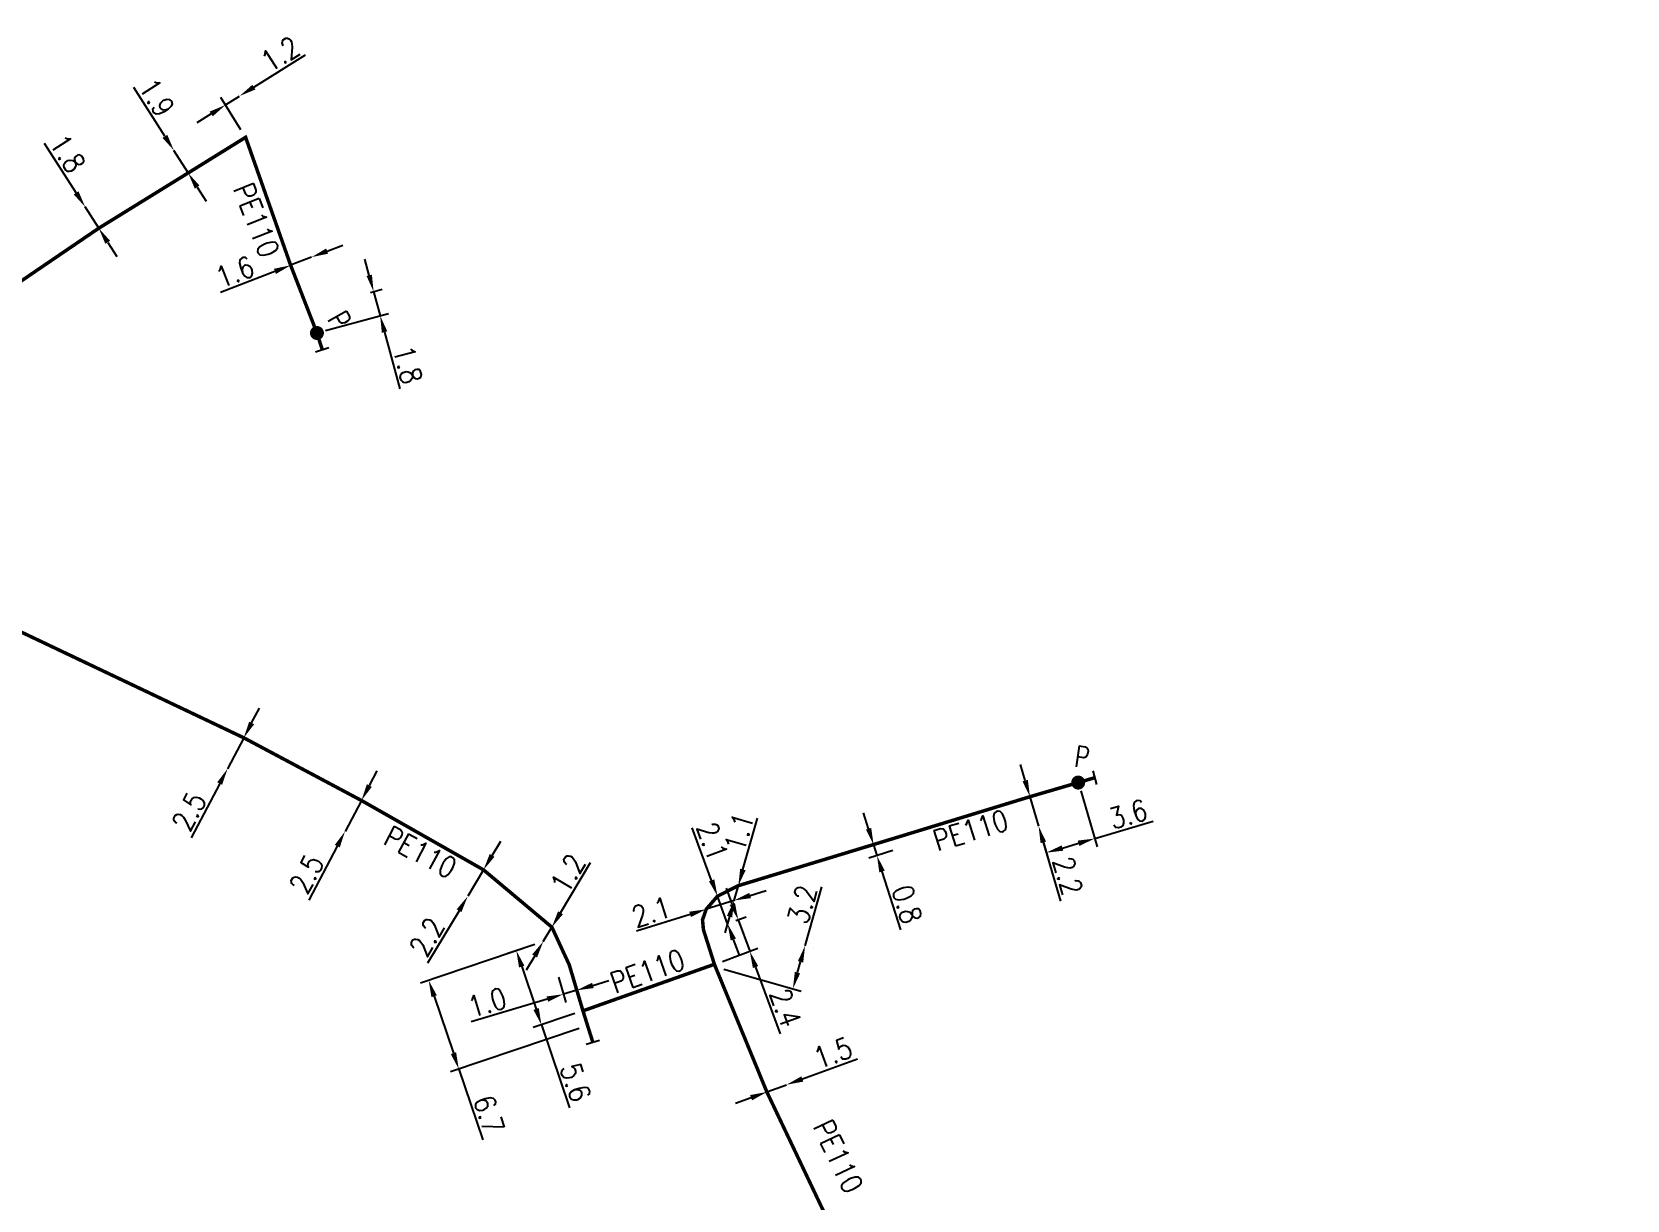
# Model space of a CAD drawing. Header units: millimetres. Extents: x 146997 to 147991, y 130998 to 131775.
# Drawn here: x 147871.7 to 147985.8, y 131100.5 to 131184 of the extents above; entities that cross this region are included whole.
import ezdxf
from ezdxf.enums import TextEntityAlignment as Align

# ---------------------------------------------------------------- set-up
doc = ezdxf.new("R2010")
doc.units = ezdxf.units.MM
doc.header["$PDMODE"] = 34
doc.linetypes.add('L_100_PE', pattern=[14, 10, -1.5, 1, -1.5])
doc.layers.get('0').update_dxf_attribs({"linetype": 'CONTINUOUS'})
doc.layers.get('Defpoints').update_dxf_attribs({"linetype": 'CONTINUOUS'})
for name, color, linetype in [('L_140', 3, 'CONTINUOUS'), ('L_300', 7, 'CONTINUOUS'), ('L_340', 7, 'CONTINUOUS')]:
    doc.layers.add(name, color=color, linetype=linetype)
doc.styles.add('G_ROMANS', font='ROMANS.SHX', dxfattribs={"width": 0.75})
doc.styles.get("Standard").update_dxf_attribs({"font": 'romans.shx', "width": 0.85})
doc.dimstyles.get("Standard").update_dxf_attribs({"dimtxt": 1.5, "dimasz": 1.2, "dimexe": 0.625, "dimexo": 0.625, "dimgap": 0.25, "dimtad": 1, "dimdec": 1, "dimzin": 0, "dimdsep": 46, "dimtxsty": 'Standard', "dimcen": -0.5, "dimadec": 0, "dimazin": 0, "dimtfac": 1, "dimtdec": 1, "dimtmove": 0, "dimatfit": 3, "dimfxl": 0, "dimtolj": 1, "dimtzin": 0, "dimarcsym": 0})

# ---------------------------------------------------------------- blocks, each defined once
blk = doc.blocks.new('L_340_07')
at = {"color": 0, "linetype": 'Continuous', "const_width": 0.25, "flags": 128}
blk.add_lwpolyline([(0, 0), (1.25, 0)], dxfattribs=at)
at = {"color": 0, "linetype": 'Continuous', "flags": 128}
blk.add_lwpolyline([(1.25, -0.5), (1.25, 0.5)], dxfattribs=at)
at = {"color": 0, "linetype": 'Continuous', "width": 0.75, "flags": 3}
for tag, p in [('DEF_LEG', (0.72, -3.47)), ('DEF_COUP', (0.72, -5.97)), ('DEF_TYPE', (0.72, -8.47))]:
    blk.add_attdef(tag, text='', height=1.2, dxfattribs=at).set_placement(p, align=Align.MIDDLE)
blk = doc.blocks.new('L_300_12')
at = {"color": 0, "linetype": 'Continuous', "const_width": 0.497, "flags": 128}
blk.add_lwpolyline([(-0.25, 0, 1), (0.25, 0, 1)], format="xyb", close=True, dxfattribs=at)
at = {"color": 0, "linetype": 'Continuous', "style": 'G_ROMANS', "width": 0.75}
blk.add_text('P', height=1.5, dxfattribs=at).set_placement((0, 1.85), align=Align.MIDDLE)
at = {"color": 0, "linetype": 'Continuous', "width": 0.75, "flags": 3}
for tag, p in [('DEF_LEG', (0, -5)), ('DEF_COUP', (0, -7.5)), ('DEF_TYPE', (0, -10))]:
    blk.add_attdef(tag, text='', height=1.2, dxfattribs=at).set_placement(p, align=Align.MIDDLE)
blk = doc.blocks.new('*D373')
at = {"layer": 'Defpoints', "color": 0, "linetype": 'Continuous', "transparency": 16777216}
for p in [(147925.67, 131108.77), (147925.67, 131108.77), (147924.26, 131108.25)]:
    blk.add_point(p, dxfattribs=at)
at = {"layer": 'L_140', "color": 0, "linetype": 'Continuous', "lineweight": -2, "transparency": 16777216}
for p, q in [((147926.8, 131109.18), (147930.73, 131110.62)), ((147924.26, 131108.25), (147925.67, 131108.77)), ((147923.13, 131107.84), (147922.01, 131107.43))]:
    blk.add_line(p, q, dxfattribs=at)
at = {"layer": 'L_140', "color": 0, "linetype": 'Continuous', "transparency": 16777216}
for points in [[(147926.73, 131109.37), (147926.86, 131108.99), (147925.67, 131108.77)], [(147923.06, 131108.03), (147923.2, 131107.65), (147924.26, 131108.25)]]:
    blk.add_solid(points, dxfattribs=at)
at = {"layer": 'L_140', "color": 0, "linetype": 'Continuous', "transparency": 16777216, "insert": (147928.98, 131111.05), "char_height": 1.5, "attachment_point": 5, "rotation": 20.1337}
blk.add_mtext('\\A1;1.5', dxfattribs=at)
blk = doc.blocks.new('*D374')
at = {"layer": 'Defpoints', "color": 0, "linetype": 'Continuous', "transparency": 16777216}
for p in [(147926.99, 131118.71), (147926.99, 131118.71), (147920.58, 131117.2)]:
    blk.add_point(p, dxfattribs=at)
at = {"layer": 'L_140', "color": 0, "linetype": 'Continuous', "lineweight": -2, "transparency": 16777216}
for p, q in [((147926.99, 131118.71), (147928.19, 131122.92)), ((147926.45, 131116.79), (147926.67, 131117.56)), ((147927.6, 131118.54), (147927.6, 131118.54)), ((147921.18, 131117.03), (147926.72, 131115.46))]:
    blk.add_line(p, q, dxfattribs=at)
at = {"layer": 'L_140', "color": 0, "linetype": 'Continuous', "transparency": 16777216}
for points in [[(147926.48, 131117.61), (147926.86, 131117.5), (147926.99, 131118.71)], [(147926.26, 131116.84), (147926.64, 131116.73), (147926.12, 131115.63)]]:
    blk.add_solid(points, dxfattribs=at)
at = {"layer": 'L_140', "color": 0, "linetype": 'Continuous', "transparency": 16777216, "insert": (147926.79, 131121.66), "char_height": 1.5, "attachment_point": 5, "rotation": 74.1874}
blk.add_mtext('\\A1;3.2', dxfattribs=at)
blk = doc.blocks.new('*D375')
at = {"layer": 'Defpoints', "color": 0, "linetype": 'Continuous', "transparency": 16777216}
for p in [(147919.92, 131121.31), (147921.92, 131121.94), (147921.92, 131121.94)]:
    blk.add_point(p, dxfattribs=at)
at = {"layer": 'L_140', "color": 0, "linetype": 'Continuous', "lineweight": -2, "transparency": 16777216}
for p, q in [((147923.06, 131122.3), (147924.21, 131122.66)), ((147921.92, 131121.94), (147919.92, 131121.31)), ((147918.77, 131120.95), (147914.95, 131119.74))]:
    blk.add_line(p, q, dxfattribs=at)
at = {"layer": 'L_140', "color": 0, "linetype": 'Continuous', "transparency": 16777216}
for points in [[(147923, 131122.49), (147923.12, 131122.11), (147921.92, 131121.94)], [(147918.71, 131121.14), (147918.83, 131120.76), (147919.92, 131121.31)]]:
    blk.add_solid(points, dxfattribs=at)
at = {"layer": 'L_140', "color": 0, "linetype": 'Continuous', "transparency": 16777216, "insert": (147915.99, 131121.12), "char_height": 1.5, "attachment_point": 5, "rotation": 17.4922}
blk.add_mtext('\\A1;2.1', dxfattribs=at)
blk = doc.blocks.new('*D376')
at = {"layer": 'Defpoints', "color": 0, "linetype": 'Continuous', "transparency": 16777216}
for p in [(147922.22, 131123), (147921.92, 131121.94), (147921.92, 131121.94)]:
    blk.add_point(p, dxfattribs=at)
at = {"layer": 'L_140', "color": 0, "linetype": 'Continuous', "lineweight": -2, "transparency": 16777216}
for p, q in [((147922.54, 131124.15), (147923.59, 131127.83)), ((147921.92, 131121.94), (147922.22, 131123)), ((147921.59, 131120.79), (147921.26, 131119.63))]:
    blk.add_line(p, q, dxfattribs=at)
at = {"layer": 'L_140', "color": 0, "linetype": 'Continuous', "transparency": 16777216}
for points in [[(147922.35, 131124.21), (147922.74, 131124.1), (147922.22, 131123)], [(147921.4, 131120.84), (147921.78, 131120.73), (147921.92, 131121.94)]]:
    blk.add_solid(points, dxfattribs=at)
at = {"layer": 'L_140', "color": 0, "linetype": 'Continuous', "transparency": 16777216, "insert": (147922.27, 131126.84), "char_height": 1.5, "attachment_point": 5, "rotation": 74.1874}
blk.add_mtext('\\A1;1.1', dxfattribs=at)
blk = doc.blocks.new('*D377')
at = {"layer": 'Defpoints', "color": 0, "linetype": 'Continuous', "transparency": 16777216}
for p in [(147920.73, 131122.25), (147921.45, 131120.28), (147921.45, 131120.28)]:
    blk.add_point(p, dxfattribs=at)
at = {"layer": 'L_140', "color": 0, "linetype": 'Continuous', "lineweight": -2, "transparency": 16777216}
for p, q in [((147920.31, 131123.38), (147918.93, 131127.14)), ((147921.45, 131120.28), (147920.73, 131122.25)), ((147921.86, 131119.15), (147922.27, 131118.03))]:
    blk.add_line(p, q, dxfattribs=at)
at = {"layer": 'L_140', "color": 0, "linetype": 'Continuous', "transparency": 16777216}
for points in [[(147920.5, 131123.45), (147920.12, 131123.31), (147920.73, 131122.25)], [(147922.05, 131119.22), (147921.67, 131119.09), (147921.45, 131120.28)]]:
    blk.add_solid(points, dxfattribs=at)
at = {"layer": 'L_140', "color": 0, "linetype": 'Continuous', "transparency": 16777216, "insert": (147920.36, 131126.17), "char_height": 1.5, "attachment_point": 5, "rotation": 290.1337}
blk.add_mtext('\\A1;2.1', dxfattribs=at)
blk = doc.blocks.new('*D378')
at = {"layer": 'Defpoints', "color": 0, "linetype": 'Continuous', "transparency": 16777216}
for p in [(147933.63, 131126.47), (147933.87, 131125.71), (147932.13, 131125.16)]:
    blk.add_point(p, dxfattribs=at)
at = {"layer": 'L_140', "color": 0, "linetype": 'Continuous', "lineweight": -2, "transparency": 16777216}
for p, q in [((147931.53, 131127.07), (147931.17, 131128.21)), ((147933.03, 131126.28), (147931.3, 131125.73)), ((147933.27, 131125.52), (147931.54, 131124.97)), ((147931.89, 131125.92), (147932.13, 131125.16)), ((147932.49, 131124.01), (147933.81, 131119.85))]:
    blk.add_line(p, q, dxfattribs=at)
at = {"layer": 'L_140', "color": 0, "linetype": 'Continuous', "transparency": 16777216}
for points in [[(147931.72, 131127.13), (147931.34, 131127.01), (147931.89, 131125.92)], [(147932.68, 131124.07), (147932.3, 131123.95), (147932.13, 131125.16)]]:
    blk.add_solid(points, dxfattribs=at)
at = {"layer": 'L_140', "color": 0, "linetype": 'Continuous', "transparency": 16777216, "insert": (147934.28, 131121.66), "char_height": 1.5, "attachment_point": 5, "rotation": 287.4922}
blk.add_mtext('\\A1;0.8', dxfattribs=at)
blk = doc.blocks.new('*D379')
at = {"layer": 'Defpoints', "color": 0, "linetype": 'Continuous', "transparency": 16777216}
for p in [(147946.52, 131130.37), (147943.69, 131127.25), (147943.69, 131127.25)]:
    blk.add_point(p, dxfattribs=at)
at = {"layer": 'L_300', "color": 0, "linetype": 'Continuous', "lineweight": -2, "transparency": 16777216}
for p, q in [((147942.73, 131130.51), (147942.39, 131131.66)), ((147945.92, 131130.19), (147942.47, 131129.18)), ((147943.07, 131129.36), (147943.69, 131127.25)), ((147944.02, 131126.1), (147945.25, 131121.9))]:
    blk.add_line(p, q, dxfattribs=at)
at = {"layer": 'L_300', "color": 0, "linetype": 'Continuous', "transparency": 16777216}
for points in [[(147942.92, 131130.57), (147942.54, 131130.45), (147943.07, 131129.36)], [(147944.22, 131126.15), (147943.83, 131126.04), (147943.69, 131127.25)]]:
    blk.add_solid(points, dxfattribs=at)
at = {"layer": 'L_300', "color": 0, "linetype": 'Continuous', "transparency": 16777216, "insert": (147945.77, 131123.7), "char_height": 1.5, "attachment_point": 5, "rotation": 286.3328}
blk.add_mtext('\\A1;2.2', dxfattribs=at)
blk = doc.blocks.new('*D380')
at = {"layer": 'Defpoints', "color": 0, "linetype": 'Continuous', "transparency": 16777216}
for p in [(147946.52, 131130.37), (147943.69, 131127.25), (147944.24, 131125.36)]:
    blk.add_point(p, dxfattribs=at)
at = {"layer": 'L_300', "color": 0, "linetype": 'Continuous', "lineweight": -2, "transparency": 16777216}
for p, q in [((147946.7, 131129.77), (147947.87, 131125.77)), ((147947.7, 131126.37), (147951.89, 131127.6)), ((147943.86, 131126.65), (147944.42, 131124.76)), ((147945.39, 131125.69), (147946.54, 131126.03))]:
    blk.add_line(p, q, dxfattribs=at)
at = {"layer": 'L_300', "color": 0, "linetype": 'Continuous', "transparency": 16777216}
for points in [[(147945.34, 131125.88), (147945.45, 131125.5), (147944.24, 131125.36)], [(147946.49, 131126.22), (147946.6, 131125.84), (147947.7, 131126.37)]]:
    blk.add_solid(points, dxfattribs=at)
at = {"layer": 'L_300', "color": 0, "linetype": 'Continuous', "transparency": 16777216, "insert": (147950.09, 131128.11), "char_height": 1.5, "attachment_point": 5, "rotation": 16.3328}
blk.add_mtext('\\A1;3.6', dxfattribs=at)
blk = doc.blocks.new('*D387')
at = {"layer": 'Defpoints', "color": 0, "linetype": 'Continuous', "transparency": 16777216}
for p in [(147875.52, 131171.52), (147875.52, 131171.52), (147876.49, 131170)]:
    blk.add_point(p, dxfattribs=at)
at = {"layer": 'L_140', "color": 0, "linetype": 'Continuous', "lineweight": -2, "transparency": 16777216}
for p, q in [((147874.87, 131172.53), (147872.62, 131176.06)), ((147876.49, 131170), (147875.52, 131171.52)), ((147877.13, 131168.99), (147877.78, 131167.98))]:
    blk.add_line(p, q, dxfattribs=at)
at = {"layer": 'L_140', "color": 0, "linetype": 'Continuous', "transparency": 16777216}
for points in [[(147875.04, 131172.64), (147874.7, 131172.42), (147875.52, 131171.52)], [(147877.3, 131169.1), (147876.96, 131168.88), (147876.49, 131170)]]:
    blk.add_solid(points, dxfattribs=at)
at = {"layer": 'L_140', "color": 0, "linetype": 'Continuous', "transparency": 16777216, "insert": (147874.26, 131175.34), "char_height": 1.5, "attachment_point": 5, "rotation": 302.5494}
blk.add_mtext('\\A1;1.8', dxfattribs=at)
blk = doc.blocks.new('*D388')
at = {"layer": 'Defpoints', "color": 0, "linetype": 'Continuous', "transparency": 16777216}
for p in [(147881.86, 131175.56), (147881.86, 131175.56), (147882.88, 131173.95)]:
    blk.add_point(p, dxfattribs=at)
at = {"layer": 'L_140', "color": 0, "linetype": 'Continuous', "lineweight": -2, "transparency": 16777216}
for p, q in [((147881.22, 131176.57), (147879, 131180.05)), ((147882.88, 131173.95), (147881.86, 131175.56)), ((147883.53, 131172.94), (147884.17, 131171.93))]:
    blk.add_line(p, q, dxfattribs=at)
at = {"layer": 'L_140', "color": 0, "linetype": 'Continuous', "transparency": 16777216}
for points in [[(147881.39, 131176.68), (147881.05, 131176.46), (147881.86, 131175.56)], [(147883.69, 131173.05), (147883.36, 131172.83), (147882.88, 131173.95)]]:
    blk.add_solid(points, dxfattribs=at)
at = {"layer": 'L_140', "color": 0, "linetype": 'Continuous', "transparency": 16777216, "insert": (147880.63, 131179.35), "char_height": 1.5, "attachment_point": 5, "rotation": 302.4546}
blk.add_mtext('\\A1;1.9', dxfattribs=at)
blk = doc.blocks.new('*D389')
at = {"layer": 'Defpoints', "color": 0, "linetype": 'Continuous', "transparency": 16777216}
for p in [(147886.56, 131179.45), (147886.56, 131179.45), (147886.99, 131176.5)]:
    blk.add_point(p, dxfattribs=at)
at = {"layer": 'L_140', "color": 0, "linetype": 'Continuous', "lineweight": -2, "transparency": 16777216}
for p, q in [((147887.58, 131180.08), (147891.27, 131182.39)), ((147886.66, 131177.03), (147885.22, 131179.34)), ((147885.55, 131178.81), (147886.56, 131179.45)), ((147884.53, 131178.17), (147883.51, 131177.54))]:
    blk.add_line(p, q, dxfattribs=at)
at = {"layer": 'L_140', "color": 0, "linetype": 'Continuous', "transparency": 16777216}
for points in [[(147887.47, 131180.25), (147887.69, 131179.92), (147886.56, 131179.45)], [(147884.42, 131178.34), (147884.64, 131178), (147885.55, 131178.81)]]:
    blk.add_solid(points, dxfattribs=at)
at = {"layer": 'L_140', "color": 0, "linetype": 'Continuous', "transparency": 16777216, "insert": (147889.47, 131182.45), "char_height": 1.5, "attachment_point": 5, "rotation": 32.0565}
blk.add_mtext('\\A1;1.2', dxfattribs=at)
blk = doc.blocks.new('*D398')
at = {"layer": 'Defpoints', "color": 0, "linetype": 'Continuous', "transparency": 16777216}
for p in [(147886.86, 131133.57), (147885.7, 131131.36), (147885.7, 131131.36)]:
    blk.add_point(p, dxfattribs=at)
at = {"layer": 'L_140', "color": 0, "linetype": 'Continuous', "lineweight": -2, "transparency": 16777216}
for p, q in [((147887.42, 131134.63), (147887.99, 131135.69)), ((147886.86, 131133.57), (147885.7, 131131.36)), ((147885.14, 131130.3), (147883.1, 131126.43))]:
    blk.add_line(p, q, dxfattribs=at)
at = {"layer": 'L_140', "color": 0, "linetype": 'Continuous', "transparency": 16777216}
for points in [[(147887.25, 131134.73), (147887.6, 131134.54), (147886.86, 131133.57)], [(147884.96, 131130.39), (147885.31, 131130.21), (147885.7, 131131.36)]]:
    blk.add_solid(points, dxfattribs=at)
at = {"layer": 'L_140', "color": 0, "linetype": 'Continuous', "transparency": 16777216, "insert": (147882.95, 131128.3), "char_height": 1.5, "attachment_point": 5, "rotation": 62.1693}
blk.add_mtext('\\A1;2.5', dxfattribs=at)
blk = doc.blocks.new('*D399')
at = {"layer": 'Defpoints', "color": 0, "linetype": 'Continuous', "transparency": 16777216}
for p in [(147895.27, 131129.09), (147894.1, 131126.88), (147894.1, 131126.88)]:
    blk.add_point(p, dxfattribs=at)
at = {"layer": 'L_140', "color": 0, "linetype": 'Continuous', "lineweight": -2, "transparency": 16777216}
for p, q in [((147895.84, 131130.15), (147896.4, 131131.21)), ((147895.27, 131129.09), (147894.1, 131126.88)), ((147893.54, 131125.82), (147891.5, 131121.96))]:
    blk.add_line(p, q, dxfattribs=at)
at = {"layer": 'L_140', "color": 0, "linetype": 'Continuous', "transparency": 16777216}
for points in [[(147895.66, 131130.25), (147896.01, 131130.06), (147895.27, 131129.09)], [(147893.37, 131125.92), (147893.72, 131125.73), (147894.1, 131126.88)]]:
    blk.add_solid(points, dxfattribs=at)
at = {"layer": 'L_140', "color": 0, "linetype": 'Continuous', "transparency": 16777216, "insert": (147891.35, 131123.83), "char_height": 1.5, "attachment_point": 5, "rotation": 62.0856}
blk.add_mtext('\\A1;2.5', dxfattribs=at)
blk = doc.blocks.new('*D400')
at = {"layer": 'Defpoints', "color": 0, "linetype": 'Continuous', "transparency": 16777216}
for p in [(147904, 131124.13), (147902.87, 131122.24), (147902.87, 131122.24)]:
    blk.add_point(p, dxfattribs=at)
at = {"layer": 'L_140', "color": 0, "linetype": 'Continuous', "lineweight": -2, "transparency": 16777216}
for p, q in [((147904.61, 131125.16), (147905.23, 131126.19)), ((147904, 131124.13), (147902.87, 131122.24)), ((147902.25, 131121.21), (147900, 131117.46))]:
    blk.add_line(p, q, dxfattribs=at)
at = {"layer": 'L_140', "color": 0, "linetype": 'Continuous', "transparency": 16777216}
for points in [[(147904.44, 131125.26), (147904.78, 131125.06), (147904, 131124.13)], [(147902.08, 131121.31), (147902.42, 131121.11), (147902.87, 131122.24)]]:
    blk.add_solid(points, dxfattribs=at)
at = {"layer": 'L_140', "color": 0, "linetype": 'Continuous', "transparency": 16777216, "insert": (147899.96, 131119.34), "char_height": 1.5, "attachment_point": 5, "rotation": 59.0919}
blk.add_mtext('\\A1;2.2', dxfattribs=at)
blk = doc.blocks.new('*D401')
at = {"layer": 'Defpoints', "color": 0, "linetype": 'Continuous', "transparency": 16777216}
for p in [(147908.89, 131120.03), (147908.27, 131119.01), (147908.27, 131119.01)]:
    blk.add_point(p, dxfattribs=at)
at = {"layer": 'L_140', "color": 0, "linetype": 'Continuous', "lineweight": -2, "transparency": 16777216}
for p, q in [((147909.5, 131121.06), (147911.66, 131124.66)), ((147908.27, 131119.01), (147908.89, 131120.03)), ((147907.66, 131117.98), (147907.04, 131116.95))]:
    blk.add_line(p, q, dxfattribs=at)
at = {"layer": 'L_140', "color": 0, "linetype": 'Continuous', "transparency": 16777216}
for points in [[(147909.33, 131121.17), (147909.68, 131120.96), (147908.89, 131120.03)], [(147907.48, 131118.08), (147907.83, 131117.87), (147908.27, 131119.01)]]:
    blk.add_solid(points, dxfattribs=at)
at = {"layer": 'L_140', "color": 0, "linetype": 'Continuous', "transparency": 16777216, "insert": (147910.03, 131123.89), "char_height": 1.5, "attachment_point": 5, "rotation": 59.0919}
blk.add_mtext('\\A1;1.2', dxfattribs=at)
blk = doc.blocks.new('*D154')
at = {"layer": 'Defpoints', "color": 0, "linetype": 'Continuous', "transparency": 16777216}
for p in [(147891.7, 131167.93), (147891.7, 131167.93), (147892.09, 131162.51)]:
    blk.add_point(p, dxfattribs=at)
at = {"layer": 'L_300', "color": 0, "linetype": 'Continuous', "lineweight": -2, "transparency": 16777216}
for p, q in [((147891.86, 131163.1), (147889.98, 131167.93)), ((147891.7, 131167.93), (147890.21, 131167.35)), ((147892.82, 131168.36), (147893.94, 131168.8)), ((147889.09, 131166.91), (147885.19, 131165.4))]:
    blk.add_line(p, q, dxfattribs=at)
at = {"layer": 'L_300', "color": 0, "linetype": 'Continuous', "transparency": 16777216}
for points in [[(147892.75, 131168.55), (147892.89, 131168.18), (147891.7, 131167.93)], [(147889.02, 131167.1), (147889.16, 131166.73), (147890.21, 131167.35)]]:
    blk.add_solid(points, dxfattribs=at)
at = {"layer": 'L_300', "color": 0, "linetype": 'Continuous', "transparency": 16777216, "insert": (147886.22, 131166.87), "char_height": 1.5, "attachment_point": 5, "rotation": 21.2323}
blk.add_mtext('\\A1;1.6', dxfattribs=at)
blk = doc.blocks.new('*D155')
at = {"layer": 'Defpoints', "color": 0, "linetype": 'Continuous', "transparency": 16777216}
for p in [(147896.14, 131165.47), (147895.32, 131165.25), (147892.09, 131162.51)]:
    blk.add_point(p, dxfattribs=at)
at = {"layer": 'L_300', "color": 0, "linetype": 'Continuous', "lineweight": -2, "transparency": 16777216}
for p, q in [((147895.83, 131166.63), (147895.52, 131167.79)), ((147895.92, 131165.41), (147896.75, 131165.64)), ((147896.14, 131165.47), (147896.61, 131163.74)), ((147892.69, 131162.68), (147897.21, 131163.9)), ((147896.92, 131162.58), (147898.02, 131158.53))]:
    blk.add_line(p, q, dxfattribs=at)
at = {"layer": 'L_300', "color": 0, "linetype": 'Continuous', "transparency": 16777216}
for points in [[(147896.02, 131166.68), (147895.64, 131166.58), (147896.14, 131165.47)], [(147897.12, 131162.63), (147896.73, 131162.52), (147896.61, 131163.74)]]:
    blk.add_solid(points, dxfattribs=at)
at = {"layer": 'L_300', "color": 0, "linetype": 'Continuous', "transparency": 16777216, "insert": (147898.59, 131160.24), "char_height": 1.5, "attachment_point": 5, "rotation": 285.1006}
blk.add_mtext('\\A1;1.8', dxfattribs=at)
blk = doc.blocks.new('*D158')
at = {"layer": 'Defpoints', "color": 0, "linetype": 'Continuous', "transparency": 16777216}
for p in [(147908.27, 131119), (147906.35, 131118.35), (147911.11, 131114.05)]:
    blk.add_point(p, dxfattribs=at)
at = {"layer": 'L_140', "color": 0, "linetype": 'Continuous', "lineweight": -2, "transparency": 16777216}
for p, q in [((147907.68, 131118.8), (147905.75, 131118.15)), ((147906.73, 131117.22), (147907.76, 131114.18)), ((147910.52, 131113.85), (147907.55, 131112.85)), ((147908.14, 131113.05), (147910.15, 131107.11))]:
    blk.add_line(p, q, dxfattribs=at)
at = {"layer": 'L_140', "color": 0, "linetype": 'Continuous', "transparency": 16777216}
for points in [[(147906.92, 131117.28), (147906.54, 131117.15), (147906.35, 131118.35)], [(147907.95, 131114.25), (147907.57, 131114.12), (147908.14, 131113.05)]]:
    blk.add_solid(points, dxfattribs=at)
at = {"layer": 'L_140', "color": 0, "linetype": 'Continuous', "transparency": 16777216, "insert": (147910.59, 131108.94), "char_height": 1.5, "attachment_point": 5, "rotation": 288.7169}
blk.add_mtext('\\A1;5.6', dxfattribs=at)
blk = doc.blocks.new('*D159')
at = {"layer": 'Defpoints', "color": 0, "linetype": 'Continuous', "transparency": 16777216}
for p in [(147921.45, 131120.28), (147922.21, 131120.56), (147920.51, 131117.38)]:
    blk.add_point(p, dxfattribs=at)
at = {"layer": 'L_140', "color": 0, "linetype": 'Continuous', "lineweight": -2, "transparency": 16777216}
for p, q in [((147921.79, 131121.69), (147921.38, 131122.81)), ((147922.03, 131120.5), (147922.79, 131120.78)), ((147922.21, 131120.56), (147923.04, 131118.31)), ((147921.09, 131117.59), (147923.62, 131118.53)), ((147923.45, 131117.18), (147925.21, 131112.41))]:
    blk.add_line(p, q, dxfattribs=at)
at = {"layer": 'L_140', "color": 0, "linetype": 'Continuous', "transparency": 16777216}
for points in [[(147921.98, 131121.76), (147921.6, 131121.62), (147922.21, 131120.56)], [(147923.64, 131117.25), (147923.26, 131117.11), (147923.04, 131118.31)]]:
    blk.add_solid(points, dxfattribs=at)
at = {"layer": 'L_140', "color": 0, "linetype": 'Continuous', "transparency": 16777216, "insert": (147925.59, 131114.27), "char_height": 1.5, "attachment_point": 5, "rotation": 290.2428}
blk.add_mtext('\\A1;2.4', dxfattribs=at)
blk = doc.blocks.new('*D160')
at = {"layer": 'Defpoints', "color": 0, "linetype": 'Continuous', "transparency": 16777216}
for p in [(147908.27, 131119), (147900.08, 131116.23), (147911.44, 131113)]:
    blk.add_point(p, dxfattribs=at)
at = {"layer": 'L_340', "color": 0, "linetype": 'Continuous', "lineweight": -2, "transparency": 16777216}
for p, q in [((147907.68, 131118.8), (147899.49, 131116.03)), ((147900.47, 131115.09), (147901.85, 131111.02)), ((147910.85, 131112.8), (147901.64, 131109.68)), ((147902.23, 131109.89), (147903.94, 131104.84))]:
    blk.add_line(p, q, dxfattribs=at)
at = {"layer": 'L_340', "color": 0, "linetype": 'Continuous', "transparency": 16777216}
for points in [[(147900.66, 131115.16), (147900.28, 131115.03), (147900.08, 131116.23)], [(147902.04, 131111.09), (147901.66, 131110.96), (147902.23, 131109.89)]]:
    blk.add_solid(points, dxfattribs=at)
at = {"layer": 'L_340', "color": 0, "linetype": 'Continuous', "transparency": 16777216, "insert": (147904.39, 131106.64), "char_height": 1.5, "attachment_point": 5, "rotation": 288.7169}
blk.add_mtext('\\A1;6.7', dxfattribs=at)
blk = doc.blocks.new('*D161')
at = {"layer": 'Defpoints', "color": 0, "linetype": 'Continuous', "transparency": 16777216}
for p in [(147909.17, 131117.05), (147910.13, 131117.34), (147909.71, 131115.24)]:
    blk.add_point(p, dxfattribs=at)
at = {"layer": 'L_140', "color": 0, "linetype": 'Continuous', "lineweight": -2, "transparency": 16777216}
for p, q in [((147909.35, 131116.45), (147909.89, 131114.64)), ((147910.31, 131116.74), (147910.85, 131114.92)), ((147910.67, 131115.52), (147909.71, 131115.24)), ((147911.82, 131115.87), (147912.97, 131116.21)), ((147908.56, 131114.89), (147903.12, 131113.26))]:
    blk.add_line(p, q, dxfattribs=at)
at = {"layer": 'L_140', "color": 0, "linetype": 'Continuous', "transparency": 16777216}
for points in [[(147911.76, 131116.06), (147911.88, 131115.68), (147910.67, 131115.52)], [(147908.51, 131115.08), (147908.62, 131114.7), (147909.71, 131115.24)]]:
    blk.add_solid(points, dxfattribs=at)
at = {"layer": 'L_140', "color": 0, "linetype": 'Continuous', "transparency": 16777216, "insert": (147904.26, 131114.65), "char_height": 1.5, "attachment_point": 5, "rotation": 16.6815}
blk.add_mtext('\\A1;1.0', dxfattribs=at)

msp = doc.modelspace()

# ---------------------------------------------------------------- linework, layer by layer
at = {"layer": 'L_140', "linetype": 'L_100_PE', "const_width": 0.25}
for points in [[(147868.76, 131164.74), (147876.49, 131170), (147882.88, 131173.95), (147886.99, 131176.5), (147890.21, 131167.35), (147892.09, 131162.51)], [(147946.52, 131130.37), (147943.07, 131129.36), (147933.63, 131126.47), (147922.22, 131123), (147920.73, 131122.25), (147919.92, 131121.31), (147919.66, 131120.56), (147919.72, 131119.86), (147920.51, 131117.38), (147920.58, 131117.2), (147924.26, 131108.25), (147930.18, 131095.8), (147933.12, 131089.55), (147946.32, 131066.99), (147963.44, 131038.47), (147985.24, 131000.67), (147985.64, 131000)]]:
    msp.add_lwpolyline(points, dxfattribs=at)
at = {"layer": 'L_140', "linetype": 'L_100_PE', "const_width": 0.25, "flags": 128}
for points in [[(147436.56, 131000), (147437.91, 131002.86), (147440.57, 131008.12), (147441.48, 131009.96), (147446.33, 131019.61), (147449.57, 131023.66), (147454.76, 131026.9), (147465.99, 131032.29), (147486.73, 131041.64), (147505.32, 131050), (147609.08, 131096.21), (147609.78, 131096.51), (147610.52, 131096.83), (147614.24, 131098.45), (147628.31, 131103.75), (147641.71, 131108.24), (147648.7, 131110.25), (147654.69, 131111.52), (147680.93, 131115.89), (147696.2, 131118.34), (147706.38, 131119.86), (147706.86, 131120.23), (147707.62, 131120.36), (147708.41, 131120.51), (147708.89, 131120.38), (147717.41, 131121.96), (147728.24, 131123.74), (147752.74, 131127.87), (147772.16, 131131.29), (147790.38, 131134.13), (147806.64, 131136.83), (147832.98, 131141.28), (147832.98, 131141.28), (147845.95, 131143.45), (147855.24, 131144.04), (147860.77, 131143.73), (147870.19, 131141.49), (147886.86, 131133.57), (147895.27, 131129.09), (147904, 131124.13), (147908.89, 131120.03), (147910.13, 131117.34), (147911.11, 131114.05), (147911.44, 131113)], [(147920.51, 131117.38), (147911.11, 131114.05)]]:
    msp.add_lwpolyline(points, dxfattribs=at)

# ---------------------------------------------------------------- block references
at = {"layer": 'L_300'}
for p, rotation in [((147892.09, 131162.51), 299.7587424495918), ((147946.52, 131130.37), 351.3830646833526)]:
    msp.add_blockref('L_300_12', p, dxfattribs=dict(at, rotation=rotation))
at = {"layer": 'L_340'}
for p, rotation in [((147892.09, 131162.51), 287.7577294449969), ((147946.52, 131130.37), 16.33279769469926), ((147911.44, 131113), 287.4781344696265)]:
    msp.add_blockref('L_340_07', p, dxfattribs=dict(at, rotation=rotation))

# ---------------------------------------------------------------- texts
at = {"layer": 'L_140', "linetype": 'Continuous', "width": 0.85}
for rotation, p in [(291.4899, (147886.07, 131172.84)), (16.909, (147936.43, 131125.44)), (331.7626, (147896.72, 131126.03)), (19.4895, (147913.39, 131115.27)), (295.3037, (147927.52, 131105.79))]:
    msp.add_text('PE110', height=1.5, rotation=rotation, dxfattribs=at).set_placement(p)

# ---------------------------------------------------------------- dimensions: what is measured, and where the dimension line sits
at = {"layer": 'L_140', "linetype": 'Continuous'}
for base, p1, p2, angle, picture, middle in [((147886.56, 131179.45), (147886.99, 131176.5), (147886.56, 131179.45), 212.0565, '*D389', (147890, 131181.6)), ((147881.86, 131175.56), (147882.88, 131173.95), (147881.86, 131175.56), 302.4546, '*D388', (147879.79, 131178.82)), ((147875.52, 131171.52), (147876.49, 131170), (147875.52, 131171.52), 302.5494, '*D387', (147873.42, 131174.8)), ((147885.7, 131131.36), (147886.86, 131133.57), (147885.7, 131131.36), 62.1693, '*D398', (147883.84, 131127.84)), ((147894.1, 131126.88), (147895.27, 131129.09), (147894.1, 131126.88), 62.0856, '*D399', (147892.24, 131123.36)), ((147921.45, 131120.28), (147920.73, 131122.25), (147921.45, 131120.28), 110.1337, '*D377', (147919.42, 131125.82)), ((147921.92, 131121.94), (147922.22, 131123), (147921.92, 131121.94), 74.1874, '*D376', (147923.23, 131126.57)), ((147932.13, 131125.16), (147933.63, 131126.47), (147933.87, 131125.71), 107.4922, '*D378', (147933.33, 131121.36)), ((147902.87, 131122.24), (147904, 131124.13), (147902.87, 131122.24), 59.0919, '*D400', (147900.82, 131118.82)), ((147908.27, 131119), (147908.89, 131120.03), (147908.27, 131119), 59.0919, '*D401', (147910.89, 131123.38)), ((147926.99, 131118.71), (147920.58, 131117.2), (147926.99, 131118.71), 254.1874, '*D374', (147927.75, 131121.39)), ((147921.92, 131121.94), (147919.92, 131121.31), (147921.92, 131121.94), 197.4922, '*D375', (147916.29, 131120.17)), ((147922.21, 131120.56), (147920.51, 131117.38), (147921.45, 131120.28), 290.2428, '*D159', (147924.65, 131113.92)), ((147906.35, 131118.35), (147911.11, 131114.05), (147908.27, 131119), 288.7169, '*D158', (147909.64, 131108.61)), ((147909.71, 131115.24), (147910.13, 131117.34), (147909.17, 131117.05), 16.6815, '*D161', (147904.55, 131113.69)), ((147925.67, 131108.77), (147924.26, 131108.25), (147925.67, 131108.77), 200.1337, '*D373', (147929.33, 131110.11))]:
    dim = msp.add_linear_dim(base=base, p1=p1, p2=p2, angle=angle, dimstyle='Standard', dxfattribs=at)
    dim.commit()
    dim.dimension.update_dxf_attribs({"geometry": picture, "text_midpoint": middle, "dimtype": 160})
at = {"layer": 'L_300', "linetype": 'Continuous'}
for base, p1, p2, angle, picture, middle in [((147891.7, 131167.93), (147892.09, 131162.51), (147891.7, 131167.93), 201.2323, '*D154', (147886.58, 131165.94)), ((147896.14, 131165.47), (147892.09, 131162.51), (147895.32, 131165.25), 285.1006, '*D155', (147897.63, 131159.98)), ((147943.69, 131127.25), (147946.52, 131130.37), (147943.69, 131127.25), 106.3328, '*D379', (147944.81, 131123.42)), ((147944.24, 131125.36), (147946.52, 131130.37), (147943.69, 131127.25), 16.3328, '*D380', (147950.37, 131127.15))]:
    dim = msp.add_linear_dim(base=base, p1=p1, p2=p2, angle=angle, dimstyle='Standard', dxfattribs=at)
    dim.commit()
    dim.dimension.update_dxf_attribs({"geometry": picture, "text_midpoint": middle, "dimtype": 160})
at = {"layer": 'L_340', "linetype": 'Continuous'}
dim = msp.add_linear_dim(base=(147900.08, 131116.23), p1=(147911.44, 131113), p2=(147908.27, 131119), angle=288.7169, dimstyle='Standard', override={"dimscale": 1, "dimlfac": 1, "dimlunit": 2}, dxfattribs=at)
dim.commit()
dim.dimension.update_dxf_attribs({"geometry": '*D160', "text_midpoint": (147903.44, 131106.32), "dimtype": 160})

doc.saveas('drawing.dxf')
